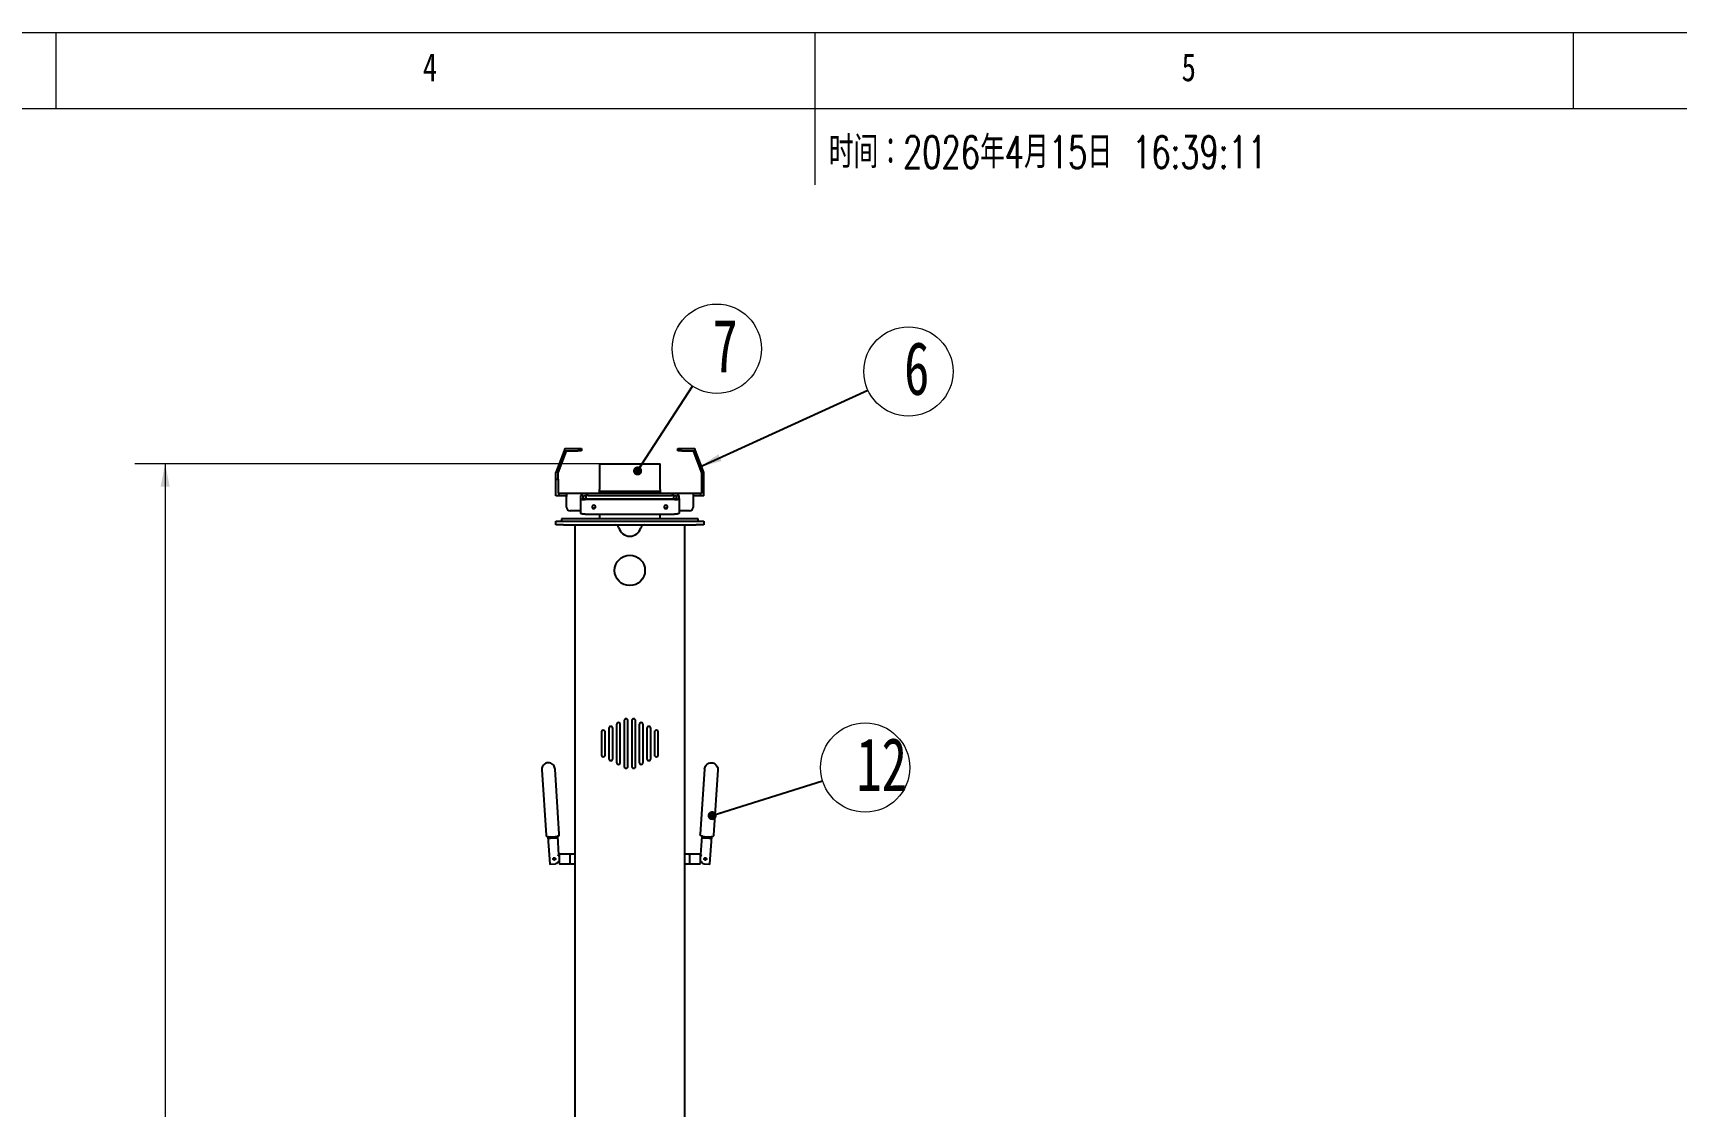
# Model space of a CAD drawing. Header units: millimetres. Extents: x -151 to 542, y -128 to 292.
# Drawn here: x 158.5 to 266.8, y 221.3 to 292 of the extents above; entities that cross this region are included whole.
import ezdxf

# ---------------------------------------------------------------- set-up
doc = ezdxf.new("R2010")
doc.units = ezdxf.units.MM
doc.styles.add('SLDTEXTSTYLE0', font='TXT', dxfattribs={"width": 0.7, "bigfont": 'bigfont'})
doc.styles.add('SLDTEXTSTYLE1', font='TXT', dxfattribs={"width": 0.75})
doc.styles.add('SLDTEXTSTYLE3', font='TXT', dxfattribs={"width": 0.7})
doc.dimstyles.new('SLDDIMSTYLE2', dxfattribs={"dimtxt": 0.18, "dimasz": 0.6, "dimexe": 0, "dimexo": 0.0625, "dimgap": 0, "dimtad": 0, "dimtih": 1, "dimtoh": 1, "dimdec": 0, "dimrnd": 1e-09, "dimzin": 0, "dimdsep": 46, "dimtxsty": 'Standard', "dimblk1": 'DOT', "dimblk2": 'DOT', "dimsah": 1, "dimcen": 0.09, "dimadec": 0, "dimazin": 0, "dimtfac": 0.6, "dimtdec": 0, "dimtofl": 0, "dimtmove": 0, "dimatfit": 3, "dimldrblk": 'DOT', "dimfxl": 1, "dimfrac": 2, "dimtolj": 1, "dimtzin": 0, "dimarcsym": 0})
doc.dimstyles.new('SLDDIMSTYLE4', dxfattribs={"dimtxt": 2.857707, "dimasz": 1.5, "dimexe": 0, "dimexo": 0.0625, "dimgap": 0.714427, "dimtad": 1, "dimlfac": 20, "dimrnd": 1e-09, "dimzin": 4, "dimdsep": 46, "dimtxsty": 'SLDTEXTSTYLE3', "dimsah": 1, "dimcen": 0.09, "dimadec": 0, "dimazin": 1, "dimtfac": 1, "dimtofl": 0, "dimtmove": 0, "dimatfit": 3, "dimfxl": 1, "dimfrac": 2, "dimtolj": 1, "dimtzin": 12, "dimarcsym": 0})
doc.dimstyles.new('SLDDIMSTYLE5', dxfattribs={"dimtxt": 0.18, "dimasz": 1.5, "dimexe": 0, "dimexo": 0.0625, "dimgap": 0, "dimtad": 0, "dimtih": 1, "dimtoh": 1, "dimdec": 0, "dimrnd": 1e-09, "dimzin": 0, "dimdsep": 46, "dimtxsty": 'Standard', "dimsah": 1, "dimcen": 0.09, "dimadec": 0, "dimazin": 0, "dimtfac": 1.5, "dimtdec": 0, "dimtofl": 0, "dimtmove": 0, "dimatfit": 3, "dimfxl": 1, "dimfrac": 2, "dimtolj": 1, "dimtzin": 0, "dimarcsym": 0})

# ---------------------------------------------------------------- blocks, each defined once
blk = doc.blocks.new('_D_6')
at = {"color": 7, "linetype": 'Continuous', "lineweight": 18}
for p, q in [((195.8, 263.62), (165.18, 263.62)), ((167.18, 263.62), (167.18, 168.25)), ((186.55, 168.25), (165.18, 168.25))]:
    blk.add_line(p, q, dxfattribs=at)
for points in [[(167.18, 263.62), (166.88, 262.12), (167.48, 262.12)], [(167.18, 168.25), (167.48, 169.75), (166.88, 169.75)]]:
    blk.add_solid(points, dxfattribs=at)
at = {"color": 7, "linetype": 'Continuous', "lineweight": 18, "insert": (163.77, 209.98), "char_height": 2.646, "attachment_point": 1, "rotation": 90, "style": 'SLDTEXTSTYLE3'}
blk.add_mtext('1907.40', dxfattribs=at)
blk = doc.blocks.new('SW_NOTE_15')
at = {"color": 0, "linetype": 'Continuous', "lineweight": 0}
blk.add_circle((2.67, 1.22), 2.94, dxfattribs=at)
at = {"color": 0, "linetype": 'Continuous', "lineweight": 0, "insert": (3.22, 3.18), "char_height": 3.5, "attachment_point": 2, "style": 'SLDTEXTSTYLE3'}
blk.add_mtext('6', dxfattribs=at)
blk = doc.blocks.new('SW_NOTE_16')
at = {"color": 0, "linetype": 'Continuous', "lineweight": 0}
blk.add_circle((1.6, 2.47), 2.94, dxfattribs=at)
at = {"color": 0, "linetype": 'Continuous', "lineweight": 0, "insert": (2.15, 4.42), "char_height": 3.5, "attachment_point": 2, "style": 'SLDTEXTSTYLE3'}
blk.add_mtext('7', dxfattribs=at)
blk = doc.blocks.new('_DOT')
at = {"color": 0, "linetype": 'ByBlock', "lineweight": -2}
blk.add_line((-0.5, 0), (-1, 0), dxfattribs=at)
at = {"color": 0, "linetype": 'ByBlock', "const_width": 0.5}
blk.add_lwpolyline([(-0.25, 0, 1), (0.25, 0, 1)], format="xyb", close=True, dxfattribs=at)
blk = doc.blocks.new('SW_NOTE_19')
at = {"color": 0, "linetype": 'Continuous', "lineweight": 0}
blk.add_circle((2.8, 0.88), 2.94, dxfattribs=at)
at = {"color": 0, "linetype": 'Continuous', "lineweight": 0, "insert": (3.89, 2.84), "char_height": 3.5, "attachment_point": 2, "style": 'SLDTEXTSTYLE3'}
blk.add_mtext('12', dxfattribs=at)

msp = doc.modelspace()

# ---------------------------------------------------------------- linework, layer by layer
at = {"color": 7, "linetype": 'Continuous', "lineweight": 18}
for p, q in [((415, 292), (5, 292)), ((160, 287), (160, 292)), ((210, 292), (210, 282)), ((260, 287), (260, 292)), ((410, 287), (10, 287))]:
    msp.add_line(p, q, dxfattribs=at)
at = {"color": 7, "linetype": 'Continuous', "lineweight": 25}
for p, q in [((193.47191, 264.46823), (192.92914, 263.04588)), ((193.07914, 263.01823), (193.63246, 264.46823)), ((193.52914, 264.61823), (193.47191, 264.46823)), ((193.47191, 264.46823), (193.63246, 264.46823)), ((193.52914, 264.61823), (194.37914, 264.61823)), ((193.63246, 264.46823), (194.37914, 264.46823)), ((194.37914, 264.61823), (194.62914, 264.61823)), ((194.62914, 264.46823), (194.37914, 264.46823)), ((194.62914, 264.61823), (194.62914, 264.46823)), ((200.97914, 264.46823), (200.97914, 264.61823)), ((200.97914, 264.61823), (201.22914, 264.61823)), ((201.22914, 264.46823), (200.97914, 264.46823)), ((201.22914, 264.61823), (202.07914, 264.61823)), ((201.22914, 264.46823), (201.97583, 264.46823)), ((201.97583, 264.46823), (202.52914, 263.01823)), ((201.97583, 264.46823), (202.13638, 264.46823)), ((202.13638, 264.46823), (202.07914, 264.61823)), ((202.67914, 263.04588), (202.13638, 264.46823)), ((195.80414, 263.61823), (199.80414, 263.61823)), ((195.80414, 263.61823), (195.80414, 263.36823)), ((195.80414, 263.36823), (195.80414, 261.91823)), ((199.80414, 263.36823), (199.80414, 263.61823)), ((199.80414, 261.91823), (199.80414, 263.36823)), ((192.92914, 262.61823), (192.92914, 263.04588)), ((192.92914, 261.51823), (192.92914, 262.61823)), ((192.92914, 262.61823), (193.07914, 262.61823)), ((193.07914, 262.61823), (193.07914, 263.01823)), ((193.07914, 262.61823), (193.07914, 261.66823)), ((202.52914, 263.01823), (202.52914, 262.61823)), ((202.52914, 262.61823), (202.52914, 261.66823)), ((202.52914, 262.61823), (202.67914, 262.61823)), ((202.67914, 262.61823), (202.67914, 263.04588)), ((202.67914, 261.51823), (202.67914, 262.61823)), ((193.12914, 261.51823), (192.92914, 261.51823)), ((193.12914, 261.66823), (193.07914, 261.66823)), ((193.12914, 261.66823), (193.12914, 261.51823)), ((193.62914, 261.66823), (193.12914, 261.66823)), ((193.62914, 261.51823), (193.12914, 261.51823)), ((201.97914, 261.66823), (193.62914, 261.66823)), ((193.62914, 261.66823), (193.62914, 261.46823)), ((193.62914, 260.76823), (193.62914, 261.46823)), ((194.70414, 261.54323), (194.55414, 261.54323)), ((194.55414, 261.52552), (194.55414, 261.54323)), ((194.55414, 261.52552), (194.55414, 261.34085)), ((194.55414, 261.34085), (194.55414, 260.37628)), ((194.70414, 261.54323), (194.70414, 261.52552)), ((194.70414, 261.52552), (194.70414, 261.34085)), ((194.75414, 261.3076), (194.75414, 261.54323)), ((194.75414, 261.54323), (194.90414, 261.54323)), ((200.75414, 261.30128), (194.85414, 261.30128)), ((200.75414, 261.26171), (194.85414, 261.26171)), ((194.90414, 261.54323), (194.90414, 261.30268)), ((195.05414, 261.54323), (194.90414, 261.54323)), ((195.05414, 261.54323), (200.55414, 261.54323)), ((195.80414, 261.81823), (195.80414, 261.91823)), ((195.80414, 261.66823), (195.80414, 261.81823)), ((195.80414, 261.81823), (196.05414, 261.81823)), ((196.05414, 261.81823), (199.55414, 261.81823)), ((199.55414, 261.81823), (199.80414, 261.81823)), ((199.80414, 261.91823), (199.80414, 261.81823)), ((199.80414, 261.81823), (199.80414, 261.66823)), ((200.70414, 261.54323), (200.55414, 261.54323)), ((200.70414, 261.54323), (200.85414, 261.54323)), ((200.70414, 261.30128), (200.70414, 261.54323)), ((200.85414, 261.54323), (200.85414, 261.30469)), ((201.05414, 261.54323), (200.90414, 261.54323)), ((200.90414, 261.52552), (200.90414, 261.54323)), ((200.90414, 261.34085), (200.90414, 261.52552)), ((201.05414, 261.54323), (201.05414, 261.52552)), ((201.05414, 261.34085), (201.05414, 261.52552)), ((201.05414, 261.34085), (201.05414, 260.37628)), ((201.97914, 261.66823), (201.97914, 261.46823)), ((202.47914, 261.66823), (201.97914, 261.66823)), ((202.47914, 261.51823), (201.97914, 261.51823)), ((201.97914, 261.46823), (201.97914, 260.76823)), ((202.47914, 261.51823), (202.47914, 261.66823)), ((202.52914, 261.66823), (202.47914, 261.66823)), ((202.67914, 261.51823), (202.47914, 261.51823)), ((193.30414, 259.99823), (193.30414, 259.84823)), ((193.55414, 259.99823), (193.30414, 259.99823)), ((195.49704, 259.99823), (193.55414, 259.99823)), ((194.55414, 260.51823), (193.87914, 260.51823)), ((194.85414, 260.29714), (200.75414, 260.29714)), ((195.85059, 259.99823), (195.49704, 259.99823)), ((195.80414, 260.29714), (195.80414, 259.99823)), ((196.4077, 259.99823), (195.85059, 259.99823)), ((196.76125, 259.99823), (196.4077, 259.99823)), ((198.84704, 259.99823), (196.76125, 259.99823)), ((199.20059, 259.99823), (198.84704, 259.99823)), ((199.7577, 259.99823), (199.20059, 259.99823)), ((200.11125, 259.99823), (199.7577, 259.99823)), ((199.80414, 259.99823), (199.80414, 260.29714)), ((202.05414, 259.99823), (200.11125, 259.99823)), ((201.72914, 260.51823), (201.05414, 260.51823)), ((202.30414, 259.99823), (202.05414, 259.99823)), ((202.30414, 259.84823), (202.30414, 259.99823)), ((192.92914, 259.59823), (192.92914, 259.84823)), ((192.92914, 259.84823), (193.42914, 259.84823)), ((193.42914, 259.59823), (192.92914, 259.59823)), ((193.42914, 259.84823), (202.17914, 259.84823)), ((193.42914, 259.59823), (202.17914, 259.59823)), ((194.20414, 219.71094), (194.20414, 259.59823)), ((201.40414, 259.59823), (201.40414, 219.71094)), ((202.17914, 259.84823), (202.67914, 259.84823)), ((202.67914, 259.59823), (202.17914, 259.59823)), ((202.67914, 259.84823), (202.67914, 259.59823)), ((195.92914, 245.94823), (195.92914, 244.44823)), ((196.15414, 246.02323), (196.15414, 244.37323)), ((196.17914, 244.44823), (196.17914, 245.94823)), ((196.42914, 246.19823), (196.42914, 244.19823)), ((196.67914, 244.19823), (196.67914, 246.19823)), ((196.92914, 246.44823), (196.92914, 243.94823)), ((197.17914, 243.94823), (197.17914, 246.44823)), ((197.42914, 246.69823), (197.42914, 243.69823)), ((197.67914, 243.69823), (197.67914, 246.69823)), ((197.92914, 246.69823), (197.92914, 243.69823)), ((198.17914, 243.69823), (198.17914, 246.69823)), ((198.42914, 246.44823), (198.42914, 243.94823)), ((198.67914, 243.94823), (198.67914, 246.44823)), ((198.92914, 246.19823), (198.92914, 244.19823)), ((199.17914, 244.19823), (199.17914, 246.19823)), ((199.42914, 245.94823), (199.42914, 244.44823)), ((199.45414, 244.37323), (199.45414, 246.02323)), ((199.67914, 244.44823), (199.67914, 245.94823)), ((192.00433, 243.45656), (192.28822, 239.16594)), ((193.15881, 239.22354), (192.87493, 243.51416)), ((202.73336, 243.51416), (202.44948, 239.22354)), ((203.60395, 243.45656), (203.32007, 239.16594)), ((192.40748, 239.04855), (192.52488, 237.27408)), ((192.44408, 239.05098), (192.42681, 239.04983)), ((192.44408, 239.05098), (192.56987, 239.0593)), ((192.91285, 238.95672), (192.56719, 238.93385)), ((192.56987, 239.0593), (192.89366, 239.08072)), ((192.89366, 239.08072), (193.01945, 239.08904)), ((193.03672, 239.09019), (193.01945, 239.08904)), ((193.13693, 237.86914), (193.05606, 239.09147)), ((202.55223, 239.09147), (202.47136, 237.86914)), ((202.58884, 239.08904), (202.57157, 239.09019)), ((202.58884, 239.08904), (202.71463, 239.08072)), ((203.0411, 238.93385), (202.69544, 238.95672)), ((202.71463, 239.08072), (203.03841, 239.0593)), ((203.03841, 239.0593), (203.16421, 239.05098)), ((203.08341, 237.27408), (203.20081, 239.04855)), ((203.18148, 239.04983), (203.16421, 239.05098)), ((192.53878, 237.25331), (192.87555, 237.27559)), ((192.87522, 237.28058), (192.90016, 237.28223)), ((192.87555, 237.27559), (192.87522, 237.28058)), ((193.15414, 237.79823), (193.07265, 237.79823)), ((193.07921, 237.39823), (193.15414, 237.39823)), ((193.09034, 237.81595), (193.13693, 237.86914)), ((193.09151, 237.79823), (193.09034, 237.81595)), ((193.85414, 237.92073), (193.17914, 237.92073)), ((193.17914, 237.27573), (193.85414, 237.27573)), ((194.20414, 237.92073), (193.92914, 237.92073)), ((193.92914, 237.27573), (194.20414, 237.27573)), ((201.67914, 237.92073), (201.40414, 237.92073)), ((201.40414, 237.27573), (201.67914, 237.27573)), ((202.42914, 237.92073), (201.75414, 237.92073)), ((201.75414, 237.27573), (202.42914, 237.27573)), ((202.53564, 237.79823), (202.45414, 237.79823)), ((202.52989, 237.39823), (202.45414, 237.39823)), ((202.47136, 237.86914), (202.51795, 237.81595)), ((202.51795, 237.81595), (202.51678, 237.79823)), ((202.70813, 237.28223), (202.73307, 237.28058)), ((202.73307, 237.28058), (202.73274, 237.27559)), ((202.73274, 237.27559), (203.06951, 237.25331))]:
    msp.add_line(p, q, dxfattribs=at)
at = {"color": 7, "linetype": 'Continuous', "lineweight": 25, "flags": 128}
for points in [[(194.55414, 261.34085), (194.55991, 261.32541), (194.57698, 261.31057), (194.6047, 261.29689), (194.64201, 261.28489), (194.68747, 261.27505), (194.73934, 261.26774), (194.79562, 261.26323), (194.85414, 261.26171)], [(194.70414, 261.34085), (194.70703, 261.33313), (194.71556, 261.32571), (194.72942, 261.31887), (194.74808, 261.31287), (194.77081, 261.30795), (194.79674, 261.3043), (194.82488, 261.30204), (194.85414, 261.30128)], [(200.75414, 261.26171), (200.81267, 261.26323), (200.86895, 261.26774), (200.92082, 261.27505), (200.96628, 261.28489), (201.00359, 261.29689), (201.03131, 261.31057), (201.04838, 261.32541), (201.05414, 261.34085)], [(200.75414, 261.30128), (200.78341, 261.30204), (200.81155, 261.3043), (200.83748, 261.30795), (200.86021, 261.31287), (200.87886, 261.31887), (200.89273, 261.32571), (200.90126, 261.33313), (200.90414, 261.34085)], [(194.85414, 260.29714), (194.79562, 260.29866), (194.73934, 260.30316), (194.68747, 260.31047), (194.64201, 260.32032), (194.6047, 260.33231), (194.57698, 260.34599), (194.55991, 260.36084), (194.55414, 260.37628)], [(195.54164, 260.77942), (195.53308, 260.82095), (195.50869, 260.85616), (195.4722, 260.87968), (195.42914, 260.88794), (195.38609, 260.87968), (195.34959, 260.85616), (195.32521, 260.82095), (195.31664, 260.77942), (195.32521, 260.7379), (195.34959, 260.70269), (195.38609, 260.67917), (195.42914, 260.67091), (195.4722, 260.67917), (195.50869, 260.70269), (195.53308, 260.7379), (195.54164, 260.77942)], [(200.29164, 260.77942), (200.28308, 260.82095), (200.25869, 260.85616), (200.2222, 260.87968), (200.17914, 260.88794), (200.13609, 260.87968), (200.09959, 260.85616), (200.07521, 260.82095), (200.06664, 260.77942), (200.07521, 260.7379), (200.09959, 260.70269), (200.13609, 260.67917), (200.17914, 260.67091), (200.2222, 260.67917), (200.25869, 260.70269), (200.28308, 260.7379), (200.29164, 260.77942)], [(201.05414, 260.37628), (201.04838, 260.36084), (201.03131, 260.34599), (201.00359, 260.33231), (200.96628, 260.32032), (200.92082, 260.31047), (200.86895, 260.30316), (200.81267, 260.29866), (200.75414, 260.29714)]]:
    msp.add_lwpolyline(points, dxfattribs=at)
at = {"color": 7, "linetype": 'Continuous', "lineweight": 25}
msp.add_circle((197.80414, 256.59823), 1, dxfattribs=at)
for centre, radius, start, end in [((193.87914, 260.76823), 0.25, 180, 270), ((195.42914, 260.79546), 0.11274, 184.9693626, 355.0306374), ((200.17914, 260.79546), 0.11274, 184.9693626, 355.0306374), ((201.72914, 260.76823), 0.25, 270, 0), ((196.8359, 259.34823), 0.25, 14.4775122, 90), ((197.80414, 259.59823), 0.75, 194.4775122, 345.5224878), ((198.77239, 259.34823), 0.25, 90, 165.5224878), ((196.05414, 245.94823), 0.125, 0, 180), ((196.55414, 246.19823), 0.125, 0, 180), ((197.05414, 246.44823), 0.125, 0, 180), ((197.55414, 246.69823), 0.125, 0, 180), ((198.05414, 246.69823), 0.125, 0, 180), ((198.55414, 246.44823), 0.125, 0, 180), ((199.05414, 246.19823), 0.125, 0, 180), ((199.55414, 245.94823), 0.125, 0, 180), ((196.05414, 244.44823), 0.125, 180, 0), ((196.55414, 244.19823), 0.125, 180, 0), ((197.05414, 243.94823), 0.125, 180, 0), ((197.55414, 243.69823), 0.125, 180, 0), ((198.05414, 243.69823), 0.125, 180, 0), ((198.55414, 243.94823), 0.125, 180, 0), ((199.05414, 244.19823), 0.125, 180, 0), ((199.55414, 244.44823), 0.125, 180, 0), ((192.54983, 237.27573), 0.025, 183.78536, 243.78536), ((193.17914, 237.89573), 0.025, 90, 180), ((193.17914, 237.30073), 0.025, 180, 270), ((193.85414, 237.89573), 0.025, 0, 90), ((193.85414, 237.30073), 0.025, 270, 0), ((193.92914, 237.87073), 0.05, 90, 180), ((193.92914, 237.32573), 0.05, 180, 270), ((201.67914, 237.87073), 0.05, 0, 90), ((201.67914, 237.32573), 0.05, 270, 0), ((201.75414, 237.89573), 0.025, 90, 180), ((201.75414, 237.30073), 0.025, 180, 270), ((202.42914, 237.89573), 0.025, 0, 90), ((202.42914, 237.30073), 0.025, 270, 0), ((203.05846, 237.27573), 0.025, 296.21464, 356.21464)]:
    msp.add_arc(centre, radius, start, end, dxfattribs=at)
for points, knots in [([(192.40994, 243.93416), (192.36317, 243.9252), (192.26975, 243.9073), (192.14898, 243.82726), (192.05571, 243.71395), (192.00505, 243.58256), (192.00454, 243.49264), (192.00433, 243.45656)], [0, 0, 0, 0, 0.201864539, 0.403234572, 0.617328952, 0.846453432, 1, 1, 1, 1]), ([(192.87493, 243.51416), (192.86748, 243.56084), (192.85259, 243.65407), (192.77725, 243.77677), (192.66725, 243.8741), (192.53643, 243.92953), (192.4463, 243.93283), (192.40994, 243.93416)], [0, 0, 0, 0, 0.2004564055, 0.4002603469, 0.616196703, 0.8451572223, 1, 1, 1, 1]), ([(202.73336, 243.51416), (202.74081, 243.56084), (202.7557, 243.65407), (202.83104, 243.77677), (202.94104, 243.8741), (203.07186, 243.92953), (203.16199, 243.93283), (203.19835, 243.93416)], [0, 0, 0, 0, 0.200456405, 0.400260347, 0.616196703, 0.845157222, 1, 1, 1, 1]), ([(203.19835, 243.93416), (203.24512, 243.9252), (203.33854, 243.9073), (203.45931, 243.82726), (203.55258, 243.71395), (203.60324, 243.58256), (203.60375, 243.49264), (203.60395, 243.45656)], [0, 0, 0, 0, 0.2018645388, 0.4032345717, 0.6173289515, 0.8464534319, 1, 1, 1, 1]), ([(192.28822, 239.16594), (192.29022, 239.15321), (192.29424, 239.1278), (192.31431, 239.09447), (192.3433, 239.0679), (192.38024, 239.0506), (192.40781, 239.04983), (192.4212, 239.04946)], [0, 0, 0, 0, 0.186566716, 0.372688412, 0.57029706, 0.791474171, 1, 1, 1, 1]), ([(192.56719, 238.93385), (192.54992, 238.93355), (192.51922, 238.93302), (192.48353, 238.94893), (192.46061, 238.97765), (192.448, 239.01454), (192.44529, 239.03975), (192.44408, 239.05098)], [0, 0, 0, 0, 0.265860425, 0.472513475, 0.680718173, 0.857901453, 1, 1, 1, 1]), ([(193.01945, 239.08904), (193.01972, 239.07644), (193.02025, 239.05124), (193.01299, 239.01712), (192.99866, 238.98962), (192.97264, 238.96772), (192.94206, 238.95919), (192.91892, 238.95723), (192.91285, 238.95672)], [0, 0, 0, 0, 0.158304185, 0.3165312745, 0.476844897, 0.6487236147, 0.9077313806, 1, 1, 1, 1]), ([(193.04234, 239.09056), (193.05731, 239.09316), (193.08725, 239.09837), (193.12475, 239.12544), (193.15054, 239.16286), (193.15951, 239.19846), (193.15896, 239.21836), (193.15881, 239.22354)], [0, 0, 0, 0, 0.236527075, 0.472965608, 0.709057008, 0.924397055, 1, 1, 1, 1]), ([(202.56595, 239.09056), (202.55098, 239.09316), (202.52104, 239.09837), (202.48354, 239.12544), (202.45775, 239.16286), (202.44877, 239.19846), (202.44933, 239.21836), (202.44948, 239.22354)], [0, 0, 0, 0, 0.236527075, 0.472965608, 0.709057008, 0.924397055, 1, 1, 1, 1]), ([(202.69544, 238.95672), (202.67828, 238.9587), (202.64778, 238.96221), (202.6145, 238.98269), (202.59556, 239.01418), (202.58792, 239.05241), (202.58855, 239.07776), (202.58884, 239.08904)], [0, 0, 0, 0, 0.265860425, 0.472513475, 0.680718173, 0.857901453, 1, 1, 1, 1]), ([(203.16421, 239.05098), (203.16281, 239.03845), (203.16002, 239.0134), (203.14833, 238.98053), (203.1305, 238.95516), (203.10182, 238.93688), (203.07038, 238.93245), (203.04719, 238.93356), (203.0411, 238.93385)], [0, 0, 0, 0, 0.158304185, 0.316531274, 0.476844897, 0.648723615, 0.907731381, 1, 1, 1, 1]), ([(203.32007, 239.16594), (203.31806, 239.15321), (203.31405, 239.1278), (203.29398, 239.09447), (203.26499, 239.0679), (203.22805, 239.0506), (203.20048, 239.04983), (203.18709, 239.04946)], [0, 0, 0, 0, 0.186566716, 0.372688412, 0.57029706, 0.791474171, 1, 1, 1, 1]), ([(192.82419, 237.67306), (192.81595, 237.67171), (192.79948, 237.669), (192.77816, 237.65501), (192.76226, 237.63527), (192.75378, 237.61102), (192.75382, 237.58549), (192.7621, 237.56167), (192.77761, 237.54183), (192.79901, 237.52797), (192.82397, 237.52197), (192.84929, 237.52455), (192.87214, 237.53511), (192.89042, 237.55256), (192.90209, 237.57533), (192.90552, 237.60074), (192.90046, 237.62555), (192.88772, 237.64726), (192.8685, 237.66367), (192.84617, 237.67278), (192.83091, 237.67298), (192.82419, 237.67306)], [0, 0, 0, 0, 0.052730036, 0.105427989, 0.158965477, 0.213155756, 0.266404025, 0.318574774, 0.371213962, 0.425120889, 0.479152896, 0.531994238, 0.584193433, 0.637215139, 0.691325042, 0.745101653, 0.79757133, 0.849827448, 0.903260738, 0.957457819, 1, 1, 1, 1]), ([(192.98382, 237.30445), (192.96983, 237.29847), (192.94349, 237.28721), (192.914, 237.28382), (192.90016, 237.28223)], [0, 0, 0, 0, 0.530953782, 1, 1, 1, 1]), ([(192.98382, 237.30445), (193.00681, 237.31928), (193.05266, 237.34887), (193.0857, 237.39536), (193.09461, 237.42644), (193.09596, 237.43114)], [0, 0, 0, 0, 0.460429199, 0.918450329, 1, 1, 1, 1]), ([(193.15414, 237.89573), (193.15414, 237.89175), (193.15414, 237.88564), (193.15414, 237.84854), (193.15414, 237.81015), (193.15414, 237.76249), (193.15414, 237.69322), (193.15414, 237.59823), (193.15414, 237.50323), (193.15414, 237.43397), (193.15414, 237.38631), (193.15414, 237.34791), (193.15414, 237.31082), (193.15414, 237.3047), (193.15414, 237.30073)], [0, 0, 0, 0, 0.119728422, 0.18418033, 0.25, 0.31581967, 0.380271578, 0.5, 0.619728422, 0.68418033, 0.75, 0.81581967, 0.880271578, 1, 1, 1, 1]), ([(193.87914, 237.30073), (193.87914, 237.3047), (193.87914, 237.31082), (193.87914, 237.34791), (193.87914, 237.38631), (193.87914, 237.43397), (193.87914, 237.50323), (193.87914, 237.59823), (193.87914, 237.69322), (193.87914, 237.76249), (193.87914, 237.81015), (193.87914, 237.84854), (193.87914, 237.88564), (193.87914, 237.89175), (193.87914, 237.89573)], [0, 0, 0, 0, 0.119728422, 0.18418033, 0.25, 0.31581967, 0.380271578, 0.5, 0.619728422, 0.68418033, 0.75, 0.81581967, 0.880271578, 1, 1, 1, 1]), ([(201.72914, 237.89573), (201.72914, 237.89175), (201.72914, 237.88564), (201.72914, 237.84854), (201.72914, 237.81015), (201.72914, 237.76249), (201.72914, 237.69322), (201.72914, 237.59823), (201.72914, 237.50323), (201.72914, 237.43397), (201.72914, 237.38631), (201.72914, 237.34791), (201.72914, 237.31082), (201.72914, 237.3047), (201.72914, 237.30073)], [0, 0, 0, 0, 0.119728422, 0.18418033, 0.25, 0.31581967, 0.380271578, 0.5, 0.619728422, 0.68418033, 0.75, 0.81581967, 0.880271578, 1, 1, 1, 1]), ([(202.45414, 237.30073), (202.45414, 237.3047), (202.45414, 237.31082), (202.45414, 237.34791), (202.45414, 237.38631), (202.45414, 237.43397), (202.45414, 237.50323), (202.45414, 237.59823), (202.45414, 237.69322), (202.45414, 237.76249), (202.45414, 237.81015), (202.45414, 237.84854), (202.45414, 237.88564), (202.45414, 237.89175), (202.45414, 237.89573)], [0, 0, 0, 0, 0.119728422, 0.18418033, 0.25, 0.31581967, 0.380271578, 0.5, 0.619728422, 0.68418033, 0.75, 0.81581967, 0.880271578, 1, 1, 1, 1]), ([(202.51226, 237.43107), (202.51314, 237.42764), (202.52152, 237.39491), (202.55544, 237.34889), (202.60242, 237.31865), (202.62447, 237.30445)], [0, 0, 0, 0, 0.058404028, 0.558000512, 1, 1, 1, 1]), ([(202.62447, 237.30445), (202.63845, 237.29847), (202.6648, 237.28721), (202.69429, 237.28382), (202.70813, 237.28223)], [0, 0, 0, 0, 0.530953782, 1, 1, 1, 1]), ([(202.7841, 237.67306), (202.77575, 237.67281), (202.75906, 237.67229), (202.73609, 237.66123), (202.71773, 237.64376), (202.70612, 237.62084), (202.7028, 237.59552), (202.70787, 237.57082), (202.72063, 237.54911), (202.74002, 237.53255), (202.76397, 237.52331), (202.78941, 237.52254), (202.81345, 237.53), (202.83387, 237.54489), (202.84843, 237.56592), (202.85519, 237.59065), (202.85343, 237.61592), (202.84367, 237.63912), (202.82677, 237.65791), (202.80584, 237.66989), (202.79074, 237.6721), (202.7841, 237.67306)], [0, 0, 0, 0, 0.052730036, 0.1054279886, 0.1589654774, 0.2131557564, 0.2664040247, 0.3185747736, 0.3712139621, 0.4251208892, 0.4791528963, 0.5319942383, 0.5841934331, 0.6372151392, 0.6913250416, 0.7451016534, 0.7975713295, 0.8498274481, 0.903260738, 0.9574578185, 1, 1, 1, 1])]:
    msp.add_open_spline(points, degree=3, knots=knots, dxfattribs=at)

# ---------------------------------------------------------------- block references
at = {"color": 7, "linetype": 'Continuous', "lineweight": 0}
for name, p in [('SW_NOTE_16', (201.93392, 268.72913)), ('SW_NOTE_15', (213.49509, 268.4794)), ('SW_NOTE_19', (210.51077, 242.73403))]:
    msp.add_blockref(name, p, dxfattribs=at)

# ---------------------------------------------------------------- texts
at = {"color": 7, "linetype": 'Continuous', "lineweight": 0, "attachment_point": 1}
for s, insert, char_height, style in [('4', (184.16667, 290.66802), 1.85208, 'SLDTEXTSTYLE1'), ('5', (234.16667, 290.66802), 1.85208, 'SLDTEXTSTYLE1'), ('时间\\M+181462026\\M+1944E4\\M+18C8E15\\M+193FA 16:39:11', (210.91505, 285.20346), 2.1166667, 'SLDTEXTSTYLE0')]:
    msp.add_mtext(s, dxfattribs=dict(at, insert=insert, char_height=char_height, style=style))

# ---------------------------------------------------------------- dimensions: what is measured, and where the dimension line sits
at = {"color": 7, "linetype": 'Continuous', "lineweight": 18}
dim = msp.add_linear_dim(base=(167.17914, 168.24823), p1=(195.80414, 263.61823), p2=(186.55414, 168.24823), angle=90, dimstyle='SLDDIMSTYLE4', dxfattribs=at)
dim.commit()
dim.dimension.update_dxf_attribs({"geometry": '_D_6', "text_midpoint": (167.17914, 215.93323), "dimtype": 160})

# ---------------------------------------------------------------- leaders
at = {"color": 7, "linetype": 'Continuous', "lineweight": 0}
for points, dimstyle in [([(198.31856, 263.1512), (201.93392, 268.72913)], 'SLDDIMSTYLE2'), ([(202.38294, 263.40137), (213.49509, 268.4794)], 'SLDDIMSTYLE5'), ([(203.23251, 240.44993), (210.51077, 242.73403)], 'SLDDIMSTYLE2')]:
    msp.add_leader(points, dimstyle=dimstyle, dxfattribs=at)

doc.saveas('drawing.dxf')
